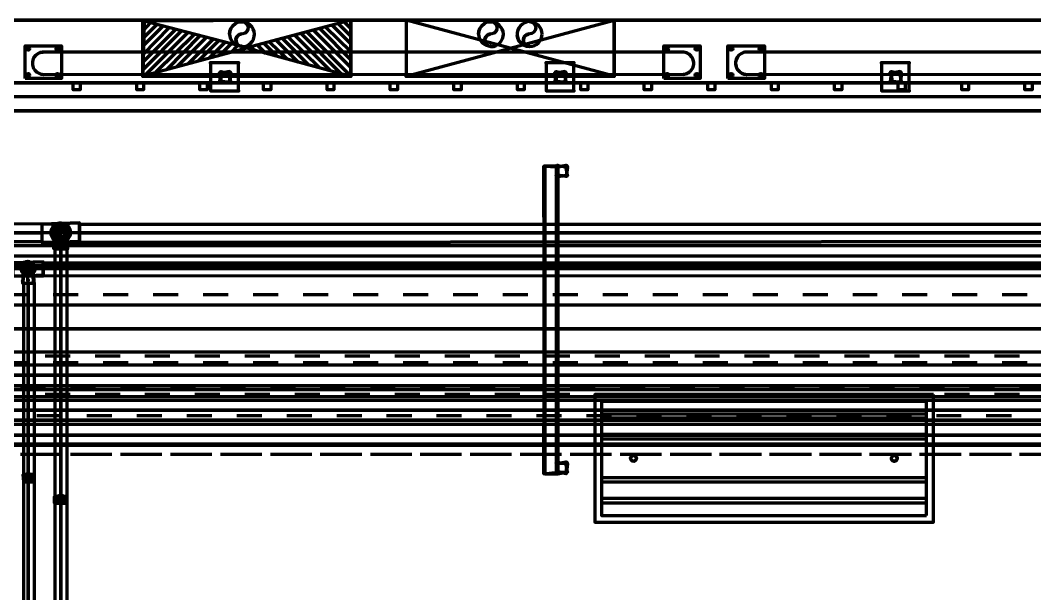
# Model space of a CAD drawing. Extents: x 0 to 1153, y 0 to 816.
# Drawn here: x 541.82 to 565.45, y 557.75 to 571.11 of the extents above; entities that cross this region are included whole.
import ezdxf

# ---------------------------------------------------------------- set-up
doc = ezdxf.new("R2010")
doc.units = 0
doc.header["$MEASUREMENT"] = 0
for name, color, linetype in [('Arch', 7, 'Continuous'), ('Electrical', 7, 'Continuous'), ('Hatch', 7, 'Continuous'), ('PIPE', 7, 'Continuous')]:
    doc.layers.add(name, color=color, linetype=linetype)

msp = doc.modelspace()

# ---------------------------------------------------------------- linework, layer by layer
at = {"layer": 'Arch', "color": 11, "linetype": 'Continuous', "lineweight": 211}
for points in [[(680.413, 571.108), (495.131, 571.108), (495.131, 427.429), (530.892, 427.429), (530.892, 390.377), (680.413, 390.377), (680.413, 438.446), (651.859, 438.446), (651.859, 484.897), (680.413, 484.897), (680.413, 571.108), (495.131, 571.108), (495.131, 427.429), (530.892, 427.429), (530.892, 390.377), (680.413, 390.377), (680.413, 438.446), (653.267, 438.446), (680.413, 438.446), (651.859, 438.446), (651.859, 484.897), (680.413, 484.897), (680.413, 571.108), (494.39, 571.108)], [(541.93, 569.754), (541.93, 570.516), (542.777, 570.516), (542.777, 569.754)], [(556.81, 569.754), (556.81, 570.516), (557.657, 570.516), (557.657, 569.754)], [(558.303, 569.754), (558.303, 570.516), (559.16, 570.516), (559.16, 569.754)]]:
    msp.add_lwpolyline(points, close=True, dxfattribs=at)
msp.add_lwpolyline([(542.137, 569.977, 0.273521), (542.364, 569.849), (557.269, 569.85), (557.324, 569.86), (557.374, 569.881), (557.43, 569.922), (557.473, 569.976), (557.496, 570.027), (557.507, 570.081), (557.507, 570.136), (557.496, 570.189), (557.465, 570.252), (557.419, 570.304), (557.362, 570.342), (557.311, 570.36), (557.255, 570.368), (542.339, 570.367), (542.284, 570.357), (542.234, 570.336), (542.179, 570.295), (542.135, 570.24, 0.273366)], format="xyb", close=True, dxfattribs=at)
for points in [[(542.136, 570.24), (542.179, 570.295), (542.234, 570.336), (542.284, 570.357), (542.339, 570.367), (542.353, 570.368)], [(573.624, 570.367), (558.722, 570.367), (558.667, 570.357), (558.617, 570.336), (558.562, 570.295), (558.519, 570.24), (558.495, 570.189), (558.484, 570.136), (558.484, 570.081), (558.495, 570.027), (558.526, 569.964), (558.572, 569.912), (558.629, 569.875), (558.681, 569.856), (558.737, 569.849), (573.652, 569.85)]]:
    msp.add_lwpolyline(points, dxfattribs=at)
for centre in [(541.999, 570.447), (542.687, 570.447), (556.89, 570.447), (557.578, 570.447), (558.382, 570.447), (559.07, 570.447), (541.999, 569.833), (542.687, 569.833), (556.89, 569.833), (557.578, 569.833), (558.382, 569.833), (559.07, 569.833)]:
    msp.add_circle(centre, 0.037, dxfattribs=at)
for centre, start, end in [((557.25, 570.108), 271.3116, 91.8104), ((558.742, 570.108), 91.3076, 271.817)]:
    msp.add_arc(centre, 0.259, start, end, dxfattribs=at)
at = {"layer": 'Electrical', "color": 5, "linetype": 'Continuous', "lineweight": 211}
for p, q in [((544.851, 571.055), (544.671, 570.865)), ((544.999, 571.013), (544.671, 570.685)), ((545.137, 570.971), (544.671, 570.505)), ((549.085, 570.992), (549.518, 570.558)), ((549.233, 571.024), (549.518, 570.738)), ((549.37, 571.066), (549.518, 570.918)), ((545.285, 570.939), (544.671, 570.315)), ((545.433, 570.897), (544.671, 570.135)), ((545.571, 570.865), (544.671, 569.955)), ((545.719, 570.823), (544.735, 569.838)), ((545.867, 570.78), (544.978, 569.902)), ((546.005, 570.749), (545.232, 569.965)), ((548.217, 570.759), (549.032, 569.944)), ((548.365, 570.802), (549.286, 569.87)), ((548.651, 570.876), (549.518, 570.008)), ((548.799, 570.918), (549.518, 570.188)), ((548.936, 570.95), (549.518, 570.378)), ((546.153, 570.706), (545.476, 570.029)), ((546.301, 570.664), (545.73, 570.092)), ((546.439, 570.632), (545.973, 570.166)), ((546.587, 570.59), (546.227, 570.23)), ((546.735, 570.558), (546.47, 570.293)), ((546.873, 570.516), (546.724, 570.357)), ((547.349, 570.526), (547.539, 570.336)), ((547.497, 570.569), (547.793, 570.272)), ((547.635, 570.6), (548.037, 570.209)), ((547.783, 570.643), (548.291, 570.135)), ((547.931, 570.685), (548.534, 570.071)), ((548.069, 570.717), (548.788, 570.008)), ((547.021, 570.473), (546.968, 570.431)), ((547.201, 570.484), (547.285, 570.41))]:
    msp.add_line(p, q, dxfattribs=at)
for points in [[(548.502, 570.833), (549.518, 569.807), (549.518, 571.108), (544.703, 571.087), (544.671, 569.817), (547.095, 570.463), (544.703, 571.087), (544.671, 571.045)], [(544.671, 571.108), (549.518, 571.108), (549.518, 569.807), (544.671, 569.807), (544.671, 571.108), (544.671, 569.807), (549.518, 569.807), (549.518, 571.108), (547.095, 570.463), (549.518, 569.807)], [(555.657, 569.807), (550.81, 569.807), (555.657, 571.108), (555.657, 569.807), (555.657, 571.108), (550.81, 571.108), (550.81, 569.807), (555.657, 569.807), (550.81, 571.108), (555.657, 571.108)], [(550.81, 571.108), (550.81, 569.807), (550.81, 569.807)], [(544.671, 569.807), (544.671, 569.807), (544.671, 569.807)]]:
    msp.add_lwpolyline(points, dxfattribs=at)
for p in [(544.671, 571.108), (549.518, 571.108), (550.81, 571.108), (544.671, 569.807), (549.518, 569.807), (550.81, 569.807), (555.657, 569.807)]:
    msp.add_point(p, dxfattribs=at)
at = {"layer": 'Hatch', "color": 5, "linetype": 'Continuous', "lineweight": 211}
for p, q in [((491.384, 569.33), (677.863, 569.33)), ((676.317, 565.616), (512.053, 565.616)), ((508.233, 562.261), (676.54, 562.261)), ((562.928, 561.933), (555.36, 561.933)), ((562.928, 561.837), (555.36, 561.837)), ((562.928, 561.456), (555.36, 561.456)), ((562.928, 561.351), (555.36, 561.351)), ((562.928, 560.451), (555.36, 560.451)), ((562.928, 560.345), (555.36, 560.345)), ((562.928, 559.964), (555.36, 559.964)), ((562.928, 559.858), (555.36, 559.858))]:
    msp.add_line(p, q, dxfattribs=at)
at = {"layer": 'Hatch', "color": 3, "linetype": 'Continuous', "lineweight": 211}
msp.add_line((554.313, 560.546), (554.292, 560.546), dxfattribs=at)
for points in [[(546.904, 569.468), (546.904, 570.114), (546.248, 570.114), (546.248, 569.468), (546.904, 569.468), (546.904, 570.114), (546.248, 570.114), (546.248, 569.468)], [(554.715, 569.468), (554.715, 570.114), (554.069, 570.114), (554.069, 569.468), (554.715, 569.468), (554.715, 570.114), (554.069, 570.114), (554.069, 569.468)], [(562.525, 569.468), (562.525, 570.114), (561.88, 570.114), (561.88, 569.468), (562.525, 569.468), (562.525, 570.114), (561.88, 570.114), (561.88, 569.468)], [(546.481, 569.875), (546.493, 569.891), (546.496, 569.891), (546.46, 569.875), (546.467, 569.897), (546.488, 569.911), (546.494, 569.912), (546.481, 569.875), (546.484, 569.885), (546.493, 569.891), (546.496, 569.891), (546.46, 569.875), (546.467, 569.897), (546.497, 569.912)], [(546.687, 569.891), (546.702, 569.88), (546.703, 569.877), (546.687, 569.912), (546.709, 569.905), (546.723, 569.887), (546.724, 569.879), (546.687, 569.891), (546.697, 569.888), (546.702, 569.88), (546.703, 569.877), (546.687, 569.912), (546.709, 569.905), (546.723, 569.887), (546.724, 569.879), (546.693, 569.891), (546.481, 569.87), (546.502, 569.669), (546.703, 569.68), (546.724, 569.87), (546.693, 569.648), (546.47, 569.68), (546.502, 569.912), (546.703, 569.87), (546.693, 569.669), (546.481, 569.68), (546.502, 569.891), (546.693, 569.912), (546.47, 569.87), (546.502, 569.648), (546.724, 569.68)], [(554.292, 569.875), (554.304, 569.891), (554.306, 569.891), (554.27, 569.875), (554.277, 569.897), (554.298, 569.911), (554.304, 569.912), (554.292, 569.875), (554.295, 569.885), (554.304, 569.891), (554.306, 569.891), (554.27, 569.875), (554.277, 569.897), (554.307, 569.912)], [(554.498, 569.891), (554.513, 569.88), (554.514, 569.877), (554.498, 569.912), (554.52, 569.905), (554.533, 569.887), (554.535, 569.879), (554.498, 569.891), (554.507, 569.888), (554.513, 569.88), (554.514, 569.877), (554.498, 569.912), (554.52, 569.905), (554.533, 569.887), (554.535, 569.879), (554.503, 569.891), (554.292, 569.87), (554.313, 569.669), (554.524, 569.68), (554.535, 569.87), (554.503, 569.648), (554.281, 569.68), (554.313, 569.912), (554.524, 569.87), (554.503, 569.669), (554.292, 569.68), (554.313, 569.891), (554.503, 569.912), (554.281, 569.87), (554.313, 569.648), (554.535, 569.68)], [(562.102, 569.875), (562.114, 569.891), (562.117, 569.891), (562.081, 569.875), (562.088, 569.897), (562.109, 569.911), (562.115, 569.912), (562.102, 569.875), (562.105, 569.885), (562.114, 569.891), (562.117, 569.891), (562.081, 569.875), (562.088, 569.897), (562.118, 569.912)], [(562.308, 569.891), (562.323, 569.88), (562.324, 569.877), (562.308, 569.912), (562.33, 569.905), (562.344, 569.884), (562.345, 569.879), (562.308, 569.891), (562.318, 569.888), (562.323, 569.88), (562.324, 569.877), (562.308, 569.912), (562.33, 569.905), (562.344, 569.884), (562.345, 569.879), (562.314, 569.891), (562.113, 569.87), (562.123, 569.669), (562.335, 569.68), (562.345, 569.87), (562.314, 569.648), (562.091, 569.68), (562.123, 569.912), (562.335, 569.87), (562.314, 569.669), (562.113, 569.68), (562.123, 569.891), (562.314, 569.912), (562.091, 569.87), (562.123, 569.648), (562.345, 569.68)], [(546.497, 569.669), (546.481, 569.681), (546.481, 569.684), (546.497, 569.648), (546.475, 569.655), (546.461, 569.676), (546.46, 569.682), (546.497, 569.669), (546.488, 569.672), (546.481, 569.681), (546.481, 569.684), (546.497, 569.648), (546.475, 569.655), (546.46, 569.685)], [(546.703, 569.685), (546.691, 569.67), (546.689, 569.669), (546.724, 569.685), (546.717, 569.663), (546.696, 569.649), (546.69, 569.648), (546.703, 569.685), (546.7, 569.676), (546.691, 569.67), (546.689, 569.669), (546.724, 569.685), (546.717, 569.663), (546.687, 569.648)], [(554.307, 569.669), (554.292, 569.681), (554.292, 569.684), (554.307, 569.648), (554.285, 569.655), (554.272, 569.673), (554.27, 569.682), (554.307, 569.669), (554.298, 569.672), (554.292, 569.681), (554.292, 569.684), (554.307, 569.648), (554.285, 569.655), (554.27, 569.685)], [(554.514, 569.685), (554.502, 569.67), (554.499, 569.669), (554.535, 569.685), (554.528, 569.663), (554.507, 569.649), (554.501, 569.648), (554.514, 569.685), (554.511, 569.676), (554.502, 569.67), (554.499, 569.669), (554.535, 569.685), (554.528, 569.663), (554.498, 569.648)], [(562.118, 569.669), (562.102, 569.681), (562.102, 569.684), (562.118, 569.648), (562.096, 569.655), (562.082, 569.676), (562.081, 569.682), (562.118, 569.669), (562.108, 569.672), (562.102, 569.681), (562.102, 569.684), (562.118, 569.648), (562.096, 569.655), (562.081, 569.685)], [(562.324, 569.685), (562.312, 569.67), (562.31, 569.669), (562.345, 569.685), (562.338, 569.663), (562.32, 569.65), (562.311, 569.648), (562.324, 569.685), (562.321, 569.676), (562.312, 569.67), (562.31, 569.669), (562.345, 569.685), (562.338, 569.663), (562.308, 569.648)], [(554.292, 567.711), (554.038, 567.711), (554.344, 567.711), (554.016, 567.711), (554.313, 567.711), (554.038, 567.711), (554.292, 567.711), (554.344, 567.711), (554.016, 567.711), (554.323, 567.695), (554.326, 567.705), (554.334, 567.71), (554.338, 567.711), (554.302, 567.695), (554.309, 567.717), (554.33, 567.731), (554.336, 567.732), (554.323, 567.695), (554.326, 567.705), (554.334, 567.71), (554.338, 567.711), (554.302, 567.695), (554.309, 567.717), (554.339, 567.732)], [(554.038, 560.546), (554.344, 560.546), (554.038, 560.546), (554.292, 560.546), (554.344, 560.546), (554.038, 560.546), (554.292, 560.546), (554.016, 560.546), (554.339, 560.578), (554.33, 560.581), (554.324, 560.589), (554.323, 560.593), (554.339, 560.557), (554.317, 560.564), (554.303, 560.585), (554.302, 560.591), (554.339, 560.578), (554.33, 560.581), (554.324, 560.589), (554.323, 560.593), (554.339, 560.557), (554.317, 560.564), (554.303, 560.585), (554.302, 560.591), (554.313, 560.546), (554.313, 567.711), (554.344, 560.546), (554.313, 567.711), (554.313, 560.546), (554.344, 567.711), (554.344, 560.546), (554.038, 560.546), (554.038, 567.711), (554.016, 560.546), (554.038, 567.711), (554.038, 560.546), (554.016, 567.711)], [(554.53, 567.711), (554.545, 567.699), (554.545, 567.697), (554.53, 567.732), (554.552, 567.725), (554.566, 567.704), (554.567, 567.698), (554.53, 567.711), (554.539, 567.708), (554.545, 567.699), (554.545, 567.697), (554.53, 567.732), (554.552, 567.725), (554.566, 567.704), (554.567, 567.698), (554.535, 567.711), (554.323, 567.69), (554.344, 567.478), (554.556, 567.5), (554.567, 567.69), (554.535, 567.468), (554.313, 567.5), (554.344, 567.722), (554.556, 567.69), (554.535, 567.478), (554.323, 567.5), (554.344, 567.711), (554.535, 567.722), (554.313, 567.69), (554.344, 567.468), (554.567, 567.5)], [(554.339, 567.489), (554.324, 567.5), (554.323, 567.503), (554.339, 567.468), (554.317, 567.475), (554.303, 567.496), (554.302, 567.502), (554.339, 567.489), (554.33, 567.492), (554.324, 567.5), (554.323, 567.503), (554.339, 567.468), (554.317, 567.475), (554.302, 567.505)], [(554.546, 567.505), (554.535, 567.49), (554.531, 567.489), (554.567, 567.505), (554.56, 567.483), (554.541, 567.47), (554.533, 567.468), (554.546, 567.505), (554.542, 567.495), (554.535, 567.49), (554.531, 567.489), (554.567, 567.505), (554.56, 567.483), (554.53, 567.468)], [(554.323, 560.784), (554.334, 560.799), (554.338, 560.8), (554.302, 560.784), (554.309, 560.806), (554.33, 560.82), (554.336, 560.821), (554.323, 560.784), (554.326, 560.794), (554.334, 560.799), (554.338, 560.8), (554.302, 560.784), (554.309, 560.806), (554.339, 560.821)], [(554.53, 560.8), (554.545, 560.788), (554.545, 560.786), (554.53, 560.821), (554.552, 560.814), (554.566, 560.793), (554.567, 560.787), (554.53, 560.8), (554.539, 560.797), (554.545, 560.788), (554.545, 560.786), (554.53, 560.821), (554.552, 560.814), (554.566, 560.793), (554.567, 560.787), (554.323, 560.779), (554.344, 560.567), (554.546, 560.589), (554.567, 560.779), (554.535, 560.546), (554.313, 560.589), (554.344, 560.811), (554.546, 560.779), (554.535, 560.567), (554.323, 560.589), (554.344, 560.79), (554.535, 560.811), (554.313, 560.779), (554.344, 560.546), (554.567, 560.589)], [(554.546, 560.594), (554.533, 560.578), (554.531, 560.578), (554.567, 560.594), (554.56, 560.572), (554.539, 560.558), (554.533, 560.557), (554.546, 560.594), (554.542, 560.585), (554.533, 560.578), (554.531, 560.578), (554.567, 560.594), (554.56, 560.572), (554.53, 560.557)]]:
    msp.add_lwpolyline(points, close=True, dxfattribs=at)
for points in [[(546.248, 570.114), (546.248, 570.114), (546.248, 570.114)], [(546.904, 570.114), (546.904, 570.114), (546.904, 570.114)], [(554.069, 570.114), (554.069, 570.114), (554.069, 570.114)], [(554.715, 570.114), (554.715, 570.114), (554.715, 570.114)], [(561.88, 570.114), (561.88, 570.114), (561.88, 570.114)], [(562.525, 570.114), (562.525, 570.114), (562.525, 570.114)]]:
    msp.add_lwpolyline(points, dxfattribs=at)
at = {"layer": 'Hatch', "color": 5, "linetype": 'Continuous', "lineweight": 211}
for points in [[(485.394, 569.648), (491.384, 569.648), (677.863, 569.648), (677.863, 569.002), (677.863, 569.648), (677.863, 569.002), (491.384, 569.002), (677.863, 569.002), (677.863, 569.648), (491.384, 569.648), (677.863, 569.648), (491.384, 569.648), (487.447, 569.648)], [(676.317, 565.372), (512.053, 565.393), (676.317, 565.393), (512.053, 565.372), (512.053, 565.859), (512.053, 565.393), (512.053, 565.859), (512.053, 565.372), (676.317, 565.372)]]:
    msp.add_lwpolyline(points, dxfattribs=at)
for points in [[(490.421, 569.002), (491.384, 569.002), (677.863, 569.002), (491.384, 569.002), (491.384, 569.648), (491.384, 569.002), (491.384, 569.648), (491.384, 569.002)], [(543.211, 569.489), (543.052, 569.489), (543.052, 569.648), (543.211, 569.648), (543.211, 569.489), (543.052, 569.489), (543.052, 569.648), (543.211, 569.648)], [(544.692, 569.489), (544.534, 569.489), (544.534, 569.648), (544.692, 569.648), (544.692, 569.489), (544.534, 569.489), (544.534, 569.648), (544.692, 569.648)], [(546.174, 569.489), (546.005, 569.489), (546.005, 569.648), (546.174, 569.648), (546.174, 569.489), (546.005, 569.489), (546.005, 569.648), (546.174, 569.648)], [(547.656, 569.489), (547.486, 569.489), (547.486, 569.648), (547.656, 569.648), (547.656, 569.489), (547.486, 569.489), (547.486, 569.648), (547.656, 569.648)], [(549.127, 569.489), (548.968, 569.489), (548.968, 569.648), (549.127, 569.648), (549.127, 569.489), (548.968, 569.489), (548.968, 569.648), (549.127, 569.648)], [(550.608, 569.489), (550.439, 569.489), (550.439, 569.648), (550.608, 569.648), (550.608, 569.489), (550.439, 569.489), (550.439, 569.648), (550.608, 569.648)], [(552.09, 569.489), (551.921, 569.489), (551.921, 569.648), (552.09, 569.648), (552.09, 569.489), (551.921, 569.489), (551.921, 569.648), (552.09, 569.648)], [(553.561, 569.489), (553.403, 569.489), (553.403, 569.648), (553.561, 569.648), (553.561, 569.489), (553.403, 569.489), (553.403, 569.648), (553.561, 569.648)], [(555.043, 569.489), (554.874, 569.489), (554.874, 569.648), (555.043, 569.648), (555.043, 569.489), (554.874, 569.489), (554.874, 569.648), (555.043, 569.648)], [(556.525, 569.489), (556.355, 569.489), (556.355, 569.648), (556.525, 569.648), (556.525, 569.489), (556.355, 569.489), (556.355, 569.648), (556.525, 569.648)], [(557.996, 569.489), (557.837, 569.489), (557.837, 569.648), (557.996, 569.648), (557.996, 569.489), (557.837, 569.489), (557.837, 569.648), (557.996, 569.648)], [(559.477, 569.489), (559.319, 569.489), (559.319, 569.648), (559.477, 569.648), (559.477, 569.489), (559.319, 569.489), (559.319, 569.648), (559.477, 569.648)], [(560.959, 569.489), (560.79, 569.489), (560.79, 569.648), (560.959, 569.648), (560.959, 569.489), (560.79, 569.489), (560.79, 569.648), (560.959, 569.648)], [(562.43, 569.489), (562.271, 569.489), (562.271, 569.648), (562.43, 569.648), (562.43, 569.489), (562.271, 569.489), (562.271, 569.648), (562.43, 569.648)], [(563.912, 569.489), (563.753, 569.489), (563.753, 569.648), (563.912, 569.648), (563.912, 569.489), (563.753, 569.489), (563.753, 569.648), (563.912, 569.648)], [(565.393, 569.489), (565.224, 569.489), (565.224, 569.648), (565.393, 569.648), (565.393, 569.489), (565.224, 569.489), (565.224, 569.648), (565.393, 569.648)], [(676.317, 565.859), (676.317, 565.372), (676.317, 565.859), (512.053, 565.859), (676.317, 565.859), (512.053, 565.859)], [(676.54, 562.028), (508.233, 562.028), (676.54, 562.017), (676.54, 562.504), (676.54, 562.028), (676.54, 562.504), (676.54, 562.017), (508.233, 562.017), (508.233, 562.504), (508.233, 562.028), (508.233, 562.504), (508.233, 562.017)], [(508.233, 562.504), (676.54, 562.504), (508.233, 562.504), (676.54, 562.504)], [(563.097, 562.388), (555.202, 562.388), (555.202, 559.414), (563.097, 559.414)], [(562.928, 559.573), (562.928, 562.229), (555.36, 562.229), (555.36, 559.573)], [(556.175, 560.901), (556.128, 560.836), (556.085, 560.836), (556.048, 560.865), (556.038, 560.906), (556.054, 560.946), (556.09, 560.968), (556.133, 560.964), (556.168, 560.932), (556.174, 560.89), (556.155, 560.852), (556.118, 560.833), (556.075, 560.84), (556.043, 560.874), (556.04, 560.917), (556.066, 560.956), (556.107, 560.97), (556.147, 560.956), (556.175, 560.901)], [(562.25, 560.901), (562.198, 560.834), (562.155, 560.837), (562.12, 560.869), (562.113, 560.912), (562.133, 560.949), (562.17, 560.969), (562.213, 560.962), (562.245, 560.928), (562.248, 560.884), (562.222, 560.845), (562.181, 560.832), (562.141, 560.845), (562.116, 560.879), (562.116, 560.923), (562.145, 560.959), (562.187, 560.969), (562.226, 560.953), (562.25, 560.901)]]:
    msp.add_lwpolyline(points, close=True, dxfattribs=at)
at = {"layer": 'Hatch', "color": 3, "linetype": 'Continuous', "lineweight": 211}
for p in [(546.248, 570.114), (546.904, 570.114), (554.069, 570.114), (554.715, 570.114), (561.88, 570.114), (562.525, 570.114), (546.904, 569.468), (554.715, 569.468), (562.525, 569.468)]:
    msp.add_point(p, dxfattribs=at)
at = {"layer": 'PIPE', "color": 3, "linetype": 'Continuous', "lineweight": 211}
for p, q in [((542.332, 565.965), (542.332, 566.357)), ((577.765, 566.155), (542.332, 566.155)), ((542.766, 565.901), (542.766, 566.155)), ((542.597, 565.785), (542.766, 565.785)), ((541.898, 564.981), (542.11, 564.981))]:
    msp.add_line(p, q, dxfattribs=at)
at = {"layer": 'PIPE', "color": 4, "linetype": 'Continuous', "lineweight": 211}
for p, q in [((542.004, 564.716), (541.422, 564.716)), ((543.168, 564.716), (542.586, 564.716)), ((544.333, 564.716), (543.751, 564.716)), ((545.497, 564.716), (544.915, 564.716)), ((546.661, 564.716), (546.079, 564.716)), ((547.825, 564.716), (547.243, 564.716)), ((548.989, 564.716), (548.407, 564.716)), ((550.153, 564.716), (549.571, 564.716)), ((551.318, 564.716), (550.736, 564.716)), ((552.482, 564.716), (551.9, 564.716)), ((553.646, 564.716), (553.064, 564.716)), ((554.81, 564.716), (554.228, 564.716)), ((555.974, 564.716), (555.392, 564.716)), ((557.138, 564.716), (556.556, 564.716)), ((558.303, 564.716), (557.721, 564.716)), ((559.467, 564.716), (558.885, 564.716)), ((560.631, 564.716), (560.049, 564.716)), ((561.785, 564.716), (561.213, 564.716)), ((562.949, 564.716), (562.367, 564.716)), ((564.113, 564.716), (563.531, 564.716)), ((565.277, 564.716), (564.695, 564.716)), ((541.422, 563.139), (542.004, 563.139)), ((542.586, 563.139), (543.168, 563.139)), ((543.751, 563.139), (544.333, 563.139)), ((544.915, 563.139), (545.497, 563.139)), ((546.079, 563.139), (546.661, 563.139)), ((547.243, 563.139), (547.825, 563.139)), ((548.407, 563.139), (548.989, 563.139)), ((549.571, 563.139), (550.153, 563.139)), ((550.736, 563.139), (551.318, 563.139)), ((551.9, 563.139), (552.482, 563.139)), ((553.064, 563.139), (553.646, 563.139)), ((554.228, 563.139), (554.81, 563.139)), ((555.392, 563.139), (555.974, 563.139)), ((556.556, 563.139), (557.138, 563.139)), ((557.721, 563.139), (558.303, 563.139)), ((558.885, 563.139), (559.467, 563.139)), ((560.049, 563.139), (560.631, 563.139)), ((561.213, 563.139), (561.785, 563.139)), ((562.367, 563.139), (562.949, 563.139)), ((563.531, 563.139), (564.113, 563.139)), ((564.695, 563.139), (565.277, 563.139))]:
    msp.add_line(p, q, dxfattribs=at)
at = {"layer": 'PIPE', "color": 152, "linetype": 'Continuous', "lineweight": 211}
for p, q in [((542.978, 563.287), (542.396, 563.287)), ((544.142, 563.287), (543.56, 563.287)), ((545.306, 563.287), (544.724, 563.287)), ((546.47, 563.287), (545.888, 563.287)), ((547.635, 563.287), (547.053, 563.287)), ((548.799, 563.287), (548.217, 563.287)), ((549.963, 563.287), (549.381, 563.287)), ((551.127, 563.287), (550.545, 563.287)), ((552.291, 563.287), (551.709, 563.287)), ((553.455, 563.287), (552.873, 563.287)), ((554.62, 563.287), (554.038, 563.287)), ((555.784, 563.287), (555.202, 563.287)), ((556.948, 563.287), (556.366, 563.287)), ((558.112, 563.287), (557.53, 563.287)), ((559.276, 563.287), (558.694, 563.287)), ((560.44, 563.287), (559.858, 563.287)), ((561.605, 563.287), (561.022, 563.287)), ((562.769, 563.287), (562.187, 563.287)), ((563.933, 563.287), (563.351, 563.287)), ((565.097, 563.287), (564.515, 563.287)), ((542.396, 562.398), (542.978, 562.398)), ((543.56, 562.398), (544.142, 562.398)), ((544.724, 562.398), (545.306, 562.398)), ((545.888, 562.398), (546.47, 562.398)), ((547.053, 562.398), (547.635, 562.398)), ((548.217, 562.398), (548.799, 562.398)), ((549.381, 562.398), (549.963, 562.398)), ((550.545, 562.398), (551.127, 562.398)), ((551.709, 562.398), (552.291, 562.398)), ((552.873, 562.398), (553.455, 562.398)), ((554.038, 562.398), (554.62, 562.398)), ((555.202, 562.398), (555.784, 562.398)), ((556.366, 562.398), (556.948, 562.398)), ((557.53, 562.398), (558.112, 562.398)), ((558.694, 562.398), (559.276, 562.398)), ((559.858, 562.398), (560.44, 562.398)), ((561.022, 562.398), (561.605, 562.398)), ((562.187, 562.398), (562.769, 562.398)), ((563.351, 562.398), (563.933, 562.398)), ((564.515, 562.398), (565.097, 562.398))]:
    msp.add_line(p, q, dxfattribs=at)
at = {"layer": 'PIPE', "color": 220, "linetype": 'Continuous', "lineweight": 211}
for p, q in [((542.406, 562.578), (541.824, 562.578)), ((543.571, 562.578), (542.988, 562.578)), ((544.735, 562.578), (544.153, 562.578)), ((545.899, 562.578), (545.317, 562.578)), ((547.063, 562.578), (546.481, 562.578)), ((548.227, 562.578), (547.645, 562.578)), ((549.391, 562.578), (548.809, 562.578)), ((550.556, 562.578), (549.974, 562.578)), ((551.72, 562.578), (551.138, 562.578)), ((552.884, 562.578), (552.302, 562.578)), ((554.048, 562.578), (553.466, 562.578)), ((555.212, 562.578), (554.63, 562.578)), ((556.376, 562.578), (555.794, 562.578)), ((557.53, 562.578), (556.958, 562.578)), ((558.694, 562.578), (558.112, 562.578)), ((559.858, 562.578), (559.276, 562.578)), ((561.022, 562.578), (560.44, 562.578)), ((562.187, 562.578), (561.605, 562.578)), ((563.351, 562.578), (562.769, 562.578)), ((564.515, 562.578), (563.933, 562.578)), ((565.679, 562.578), (565.097, 562.578)), ((541.824, 561.001), (542.406, 561.001)), ((542.988, 561.001), (543.571, 561.001)), ((544.153, 561.001), (544.735, 561.001)), ((545.317, 561.001), (545.899, 561.001)), ((546.481, 561.001), (547.063, 561.001)), ((547.645, 561.001), (548.227, 561.001)), ((548.809, 561.001), (549.391, 561.001)), ((549.974, 561.001), (550.556, 561.001)), ((551.138, 561.001), (551.72, 561.001)), ((552.302, 561.001), (552.884, 561.001)), ((553.466, 561.001), (554.048, 561.001)), ((554.63, 561.001), (555.212, 561.001)), ((555.794, 561.001), (556.376, 561.001)), ((556.958, 561.001), (557.53, 561.001)), ((558.112, 561.001), (558.694, 561.001)), ((559.276, 561.001), (559.858, 561.001)), ((560.44, 561.001), (561.022, 561.001)), ((561.605, 561.001), (562.187, 561.001)), ((562.769, 561.001), (563.351, 561.001)), ((563.933, 561.001), (564.515, 561.001)), ((565.097, 561.001), (565.679, 561.001))]:
    msp.add_line(p, q, dxfattribs=at)
at = {"layer": 'PIPE', "color": 171, "linetype": 'Continuous', "lineweight": 211}
for p, q in [((542.787, 561.89), (542.205, 561.89)), ((543.952, 561.89), (543.37, 561.89)), ((545.116, 561.89), (544.534, 561.89)), ((546.28, 561.89), (545.698, 561.89)), ((547.444, 561.89), (546.862, 561.89)), ((548.608, 561.89), (548.026, 561.89)), ((549.772, 561.89), (549.19, 561.89)), ((550.937, 561.89), (550.354, 561.89)), ((552.101, 561.89), (551.519, 561.89)), ((553.265, 561.89), (552.683, 561.89)), ((554.429, 561.89), (553.847, 561.89)), ((555.593, 561.89), (555.011, 561.89)), ((556.757, 561.89), (556.175, 561.89)), ((557.922, 561.89), (557.34, 561.89)), ((559.086, 561.89), (558.504, 561.89)), ((560.25, 561.89), (559.668, 561.89)), ((561.414, 561.89), (560.832, 561.89)), ((562.578, 561.89), (561.996, 561.89)), ((563.742, 561.89), (563.16, 561.89)), ((564.907, 561.89), (564.324, 561.89)), ((542.205, 561.001), (542.787, 561.001)), ((543.37, 561.001), (543.952, 561.001)), ((544.534, 561.001), (545.116, 561.001)), ((545.698, 561.001), (546.28, 561.001)), ((546.862, 561.001), (547.444, 561.001)), ((548.026, 561.001), (548.608, 561.001)), ((549.19, 561.001), (549.772, 561.001)), ((550.354, 561.001), (550.937, 561.001)), ((551.519, 561.001), (552.101, 561.001)), ((552.683, 561.001), (553.265, 561.001)), ((553.847, 561.001), (554.429, 561.001)), ((555.011, 561.001), (555.593, 561.001)), ((556.175, 561.001), (556.757, 561.001)), ((557.34, 561.001), (557.922, 561.001)), ((558.504, 561.001), (559.086, 561.001)), ((559.668, 561.001), (560.25, 561.001)), ((560.832, 561.001), (561.414, 561.001)), ((561.996, 561.001), (562.578, 561.001)), ((563.16, 561.001), (563.742, 561.001)), ((564.324, 561.001), (564.907, 561.001))]:
    msp.add_line(p, q, dxfattribs=at)
at = {"layer": 'PIPE', "color": 3, "linetype": 'Continuous', "lineweight": 211}
for points in [[(546.984, 570.505), (546.928, 570.516), (546.875, 570.555), (546.845, 570.614), (546.843, 570.671), (546.862, 570.723), (546.899, 570.763), (546.949, 570.787), (546.972, 570.79), (546.918, 570.775), (546.862, 570.723), (546.843, 570.671), (546.845, 570.614), (546.875, 570.555), (546.928, 570.516), (546.984, 570.494, 0.414181), (547.275, 570.786, 0.414229), (546.96, 571.076), (546.892, 571.062), (546.83, 571.033), (546.763, 570.975), (546.725, 570.919), (546.701, 570.856), (546.693, 570.786, 0.414151)], [(552.783, 570.505), (552.728, 570.516), (552.675, 570.555), (552.645, 570.614), (552.642, 570.671), (552.662, 570.723), (552.699, 570.763), (552.749, 570.787), (552.772, 570.79), (552.718, 570.775), (552.662, 570.723), (552.642, 570.671), (552.645, 570.614), (552.675, 570.555), (552.728, 570.516), (552.783, 570.495, 0.41418), (553.075, 570.786, 0.41423), (552.76, 571.076), (552.691, 571.062), (552.63, 571.033), (552.562, 570.975), (552.525, 570.919), (552.501, 570.856), (552.493, 570.786, 0.414181)], [(553.974, 570.786, 0.414176), (553.683, 571.078, 0.41425), (553.393, 570.762), (553.407, 570.694), (553.435, 570.632), (553.494, 570.565), (553.549, 570.527), (553.613, 570.503), (553.683, 570.505), (553.627, 570.516), (553.574, 570.555), (553.544, 570.614), (553.542, 570.671), (553.561, 570.723), (553.599, 570.763), (553.649, 570.787), (553.671, 570.79), (553.617, 570.775), (553.561, 570.723), (553.542, 570.671), (553.544, 570.614), (553.574, 570.555), (553.627, 570.516), (553.683, 570.496, 0.414126)]]:
    msp.add_lwpolyline(points, format="xyb", close=True, dxfattribs=at)
for points in [[(546.693, 570.786), (546.701, 570.856), (546.725, 570.919), (546.763, 570.975), (546.83, 571.033), (546.892, 571.062), (546.96, 571.076), (547.018, 571.073), (547.068, 571.049), (547.105, 571.009), (547.125, 570.957), (547.122, 570.899), (547.099, 570.849), (547.059, 570.812), (547.007, 570.793), (546.995, 570.791)], [(552.492, 570.786), (552.501, 570.856), (552.525, 570.919), (552.562, 570.975), (552.63, 571.033), (552.691, 571.062), (552.76, 571.076), (552.818, 571.073), (552.868, 571.049), (552.905, 571.009), (552.924, 570.957), (552.922, 570.899), (552.899, 570.849), (552.859, 570.812), (552.807, 570.793), (552.795, 570.791)], [(553.683, 571.077), (553.739, 571.065), (553.784, 571.035), (553.815, 570.989), (553.826, 570.934), (553.815, 570.878), (553.784, 570.833), (553.739, 570.802), (553.695, 570.791)], [(553.683, 570.495), (553.613, 570.503), (553.549, 570.527), (553.494, 570.565), (553.435, 570.632), (553.407, 570.694), (553.393, 570.762)], [(481.965, 565.933), (481.965, 566.357), (481.965, 565.933), (481.965, 566.357), (481.965, 565.933), (481.965, 566.357), (481.838, 566.378), (481.965, 566.357), (481.965, 565.933), (481.838, 565.933), (481.965, 565.933), (542.332, 565.965), (542.332, 566.357), (543.2, 566.388), (542.332, 566.357), (481.965, 566.378)], [(543.2, 566.357), (543.2, 565.933), (543.2, 566.357), (577.765, 566.357), (577.765, 565.965), (543.2, 565.933), (542.332, 565.933), (543.2, 565.965)], [(542.761, 566.293), (542.812, 566.283), (542.883, 566.212), (542.893, 566.161), (542.883, 566.109), (542.854, 566.067), (542.766, 566.018), (542.709, 566.039), (542.65, 566.081), (542.629, 566.161), (542.65, 566.081), (542.635, 566.203), (542.66, 566.247), (542.7, 566.278), (542.761, 566.293), (542.868, 566.285), (542.9, 566.247), (542.92, 566.2), (542.924, 566.147), (542.912, 566.097), (542.886, 566.054), (542.836, 566.015), (542.766, 566.018), (542.836, 566.015), (542.893, 566.064), (542.92, 566.121), (542.924, 566.174), (542.912, 566.225), (542.868, 566.285), (542.761, 566.293), (542.812, 566.283), (542.877, 566.277), (542.912, 566.225), (542.924, 566.174), (542.92, 566.121), (542.893, 566.064), (542.858, 566.028), (542.766, 566.018), (542.893, 566.064), (542.92, 566.121), (542.924, 566.174), (542.912, 566.225), (542.877, 566.277), (542.812, 566.283), (542.872, 566.24), (542.904, 566.155), (542.84, 566.05), (542.766, 566.018), (542.65, 566.081)], [(543.2, 566.155), (577.765, 566.155), (674.201, 566.155)], [(542.629, 480.547), (542.629, 565.785), (542.925, 565.785), (542.925, 565.901), (542.904, 565.785), (542.904, 480.547)], [(542.766, 480.547), (542.766, 565.785), (542.766, 480.547)], [(481.235, 565.15), (481.235, 565.457), (481.235, 565.15), (481.235, 565.457), (481.235, 565.15), (481.235, 565.457), (481.129, 565.478), (481.235, 565.457), (481.235, 565.15), (481.129, 565.15), (481.235, 565.15), (541.655, 565.182), (541.655, 565.457), (542.354, 565.478), (541.655, 565.457), (481.235, 565.478)], [(542.354, 565.457), (542.354, 565.15), (542.354, 565.457), (679.736, 565.457), (679.736, 565.182), (542.354, 565.15), (541.655, 565.15), (542.354, 565.182)], [(679.736, 565.319), (541.655, 565.319)], [(541.898, 424.529), (541.898, 564.981), (541.867, 565.055), (541.867, 564.981), (542.11, 564.981), (542.142, 565.055), (542.121, 565.319), (542.099, 565.383), (542.004, 565.436), (541.941, 565.415), (541.888, 565.319), (541.888, 565.055), (541.888, 565.319), (541.915, 565.252), (541.999, 565.213), (542.068, 565.224), (541.999, 565.213), (542.093, 565.266), (542.11, 565.315), (542.101, 565.368), (542.071, 565.409), (542.026, 565.432), (541.972, 565.432), (541.927, 565.409), (541.897, 565.368), (541.888, 565.315), (541.915, 565.252), (541.999, 565.213), (542.065, 565.198), (542.107, 565.232), (542.135, 565.279), (542.141, 565.336), (542.126, 565.39), (542.092, 565.433), (542.044, 565.46), (541.987, 565.467), (541.933, 565.452), (541.89, 565.418), (541.863, 565.37), (541.857, 565.313), (541.915, 565.252), (541.999, 565.213), (541.915, 565.252), (541.86, 565.29), (541.858, 565.348), (541.877, 565.4), (541.933, 565.452), (541.987, 565.467), (541.933, 565.452), (541.89, 565.418), (541.863, 565.37), (541.857, 565.313), (541.915, 565.252), (541.999, 565.213), (542.074, 565.203), (542.114, 565.24), (542.138, 565.29), (542.14, 565.348), (542.12, 565.4), (542.083, 565.44), (542.033, 565.463), (542.099, 565.383), (542.121, 565.319), (542.068, 565.224), (541.999, 565.213), (541.915, 565.252), (541.888, 565.319), (541.941, 565.415), (542.004, 565.436), (542.055, 565.456), (542.107, 565.418), (542.138, 565.359), (542.14, 565.301), (542.12, 565.249), (542.065, 565.198), (541.999, 565.213), (542.065, 565.198), (542.107, 565.232), (542.135, 565.279), (542.141, 565.336), (542.126, 565.39), (542.092, 565.433), (542.033, 565.463), (541.976, 565.466), (541.924, 565.446), (541.884, 565.409), (541.86, 565.359), (541.858, 565.301), (541.915, 565.252), (541.999, 565.213), (541.915, 565.252), (541.86, 565.29), (541.858, 565.348), (541.877, 565.4), (541.933, 565.452), (541.987, 565.467), (541.933, 565.452), (541.89, 565.418), (541.863, 565.37), (541.857, 565.313), (541.915, 565.252), (541.999, 565.213), (542.074, 565.203), (542.114, 565.24), (542.138, 565.29), (542.14, 565.348), (542.12, 565.4), (542.083, 565.44), (542.033, 565.463), (542.101, 565.368), (542.11, 565.315), (542.089, 565.259), (541.999, 565.213), (542.098, 565.274), (542.11, 565.334), (542.093, 565.383), (542.057, 565.419), (542.008, 565.435), (541.956, 565.427), (541.915, 565.397), (541.891, 565.351), (541.915, 565.252), (541.915, 565.252), (541.999, 565.213)], [(541.888, 560.525), (541.898, 560.356), (541.888, 560.525), (541.898, 560.356), (541.888, 560.525), (541.898, 560.356), (541.888, 560.525), (542.078, 560.525), (542.11, 560.356), (542.121, 560.525), (542.11, 560.356), (541.974, 560.405), (541.954, 560.461), (542.003, 560.493), (542.045, 560.457), (542.021, 560.403), (541.965, 560.412), (542.037, 560.418), (542.089, 560.44), (542.045, 560.356), (541.991, 560.345), (541.898, 560.356), (541.906, 560.407), (541.9, 560.462), (541.888, 560.525), (541.967, 560.541), (542.023, 560.543), (542.07, 560.517), (542.098, 560.462), (542.047, 560.446), (542.01, 560.399), (541.957, 560.424), (541.968, 560.482), (542.024, 560.486), (541.965, 560.479), (541.888, 560.525), (541.898, 560.446), (541.888, 560.525), (541.953, 560.535), (542.007, 560.546), (542.058, 560.527), (542.092, 560.485), (542.098, 560.429), (542.11, 560.356), (542.031, 560.35), (541.975, 560.348), (541.898, 560.356), (541.9, 560.429), (541.951, 560.446), (541.988, 560.492), (542.041, 560.468), (542.033, 560.412), (541.977, 560.403), (542.033, 560.412), (542.11, 560.356), (542.099, 560.446), (542.11, 560.356), (542.045, 560.356), (541.991, 560.345), (541.898, 560.356), (541.906, 560.407), (541.9, 560.462), (541.888, 560.525), (541.967, 560.541), (542.023, 560.543), (542.07, 560.517), (542.098, 560.462), (542.047, 560.446), (542.01, 560.399), (541.957, 560.424), (541.968, 560.482), (542.024, 560.486), (541.965, 560.479), (541.888, 560.525), (541.898, 560.446), (541.888, 560.525), (541.953, 560.535), (542.007, 560.546), (542.058, 560.527), (542.092, 560.485), (542.098, 560.429), (542.11, 560.356), (542.015, 560.346), (541.96, 560.353), (541.898, 560.356), (541.898, 560.446), (541.898, 560.356), (541.967, 560.35), (542.023, 560.348), (542.11, 560.356), (542.099, 560.437), (542.088, 560.492), (542.036, 560.472), (541.898, 560.356), (541.96, 560.353), (542.015, 560.346), (542.11, 560.356), (542.098, 560.429), (542.092, 560.485), (542.045, 560.535), (541.991, 560.546), (541.94, 560.527), (541.888, 560.525), (542.11, 560.525), (541.888, 560.525), (541.898, 560.356), (542.11, 560.356), (542.11, 560.525), (542.11, 560.356), (541.898, 560.356), (541.888, 560.525), (542.078, 560.525), (542.11, 560.356), (542.121, 560.525), (542.11, 560.356), (541.898, 560.356)], [(542.089, 560.44), (541.92, 560.44), (542.089, 560.44), (541.92, 560.44), (542.089, 560.44), (541.98, 560.402), (541.92, 560.44), (541.995, 560.493), (542.089, 560.44), (542.003, 560.493), (541.92, 560.44), (541.988, 560.492), (542.089, 560.44), (541.98, 560.402), (541.98, 560.402), (541.977, 560.403)], [(542.872, 559.932), (542.66, 559.932), (542.872, 559.932), (542.66, 559.932), (542.872, 559.932), (542.807, 559.859), (542.753, 559.848), (542.702, 559.867), (542.66, 559.932), (542.685, 560.014), (542.729, 560.044), (542.785, 560.046), (542.832, 560.019), (542.872, 559.932), (542.809, 559.948), (542.776, 559.903), (542.72, 559.923), (542.722, 559.976), (542.779, 559.992), (542.727, 559.982), (542.675, 560.001), (542.66, 559.932), (542.675, 560.001), (542.715, 560.038), (542.769, 560.049), (542.82, 560.029), (542.854, 559.987), (542.872, 559.932), (542.793, 559.853), (542.737, 559.851), (542.69, 559.877), (542.66, 559.932), (542.713, 559.948), (542.749, 559.995), (542.803, 559.97), (542.795, 559.915), (542.739, 559.906), (542.795, 559.915), (542.872, 559.932), (542.807, 559.859), (542.753, 559.848), (542.702, 559.867), (542.66, 559.932), (542.685, 560.014), (542.729, 560.044), (542.785, 560.046), (542.832, 560.019), (542.872, 559.932), (542.809, 559.948), (542.776, 559.903), (542.72, 559.923), (542.722, 559.976), (542.779, 559.992), (542.727, 559.982), (542.675, 560.001), (542.66, 559.932), (542.675, 560.001), (542.715, 560.038), (542.769, 560.049), (542.82, 560.029), (542.854, 559.987), (542.872, 559.932), (542.785, 559.851), (542.729, 559.853), (542.66, 559.932), (542.729, 559.853), (542.785, 559.851), (542.872, 559.932), (542.904, 560.017), (542.904, 559.858), (542.618, 559.858), (542.618, 560.017), (542.66, 559.858), (542.904, 559.858), (542.904, 560.017), (542.618, 560.017), (542.66, 559.858), (542.862, 559.858), (542.904, 560.017), (542.904, 559.858), (542.904, 560.017), (542.618, 560.017), (542.66, 559.858), (542.618, 560.017), (542.629, 559.858), (542.618, 560.017), (542.618, 559.858), (542.904, 559.858), (542.904, 560.017), (542.904, 559.858), (542.904, 560.017), (542.618, 560.017), (542.904, 560.017)], [(542.809, 559.948), (542.776, 559.903), (542.714, 559.941), (542.809, 559.948), (542.765, 559.996), (542.714, 559.941), (542.809, 559.948), (542.776, 559.903), (542.714, 559.941), (542.809, 559.948), (542.776, 559.903), (542.776, 559.903), (542.714, 559.941), (542.713, 559.944)]]:
    msp.add_lwpolyline(points, dxfattribs=at)
for points in [[(481.457, 566.663), (481.456, 566.542, 0.4142), (481.838, 566.155), (481.965, 566.155), (542.332, 566.155), (481.965, 566.155)], [(542.988, 566.161, -0.414245), (542.724, 565.936), (542.627, 565.977), (542.588, 566.013), (542.559, 566.056), (542.54, 566.106), (542.536, 566.198), (542.551, 566.249), (542.577, 566.295), (542.613, 566.333), (542.672, 566.37), (542.724, 566.385), (542.761, 566.388, -0.414277), (542.988, 566.161, 0.414277), (542.724, 566.385), (542.672, 566.37), (542.613, 566.333), (542.568, 566.281), (542.595, 566.216), (542.629, 566.161), (542.639, 566.212), (542.667, 566.254), (542.709, 566.283), (542.761, 566.293), (542.812, 566.283), (542.854, 566.254), (542.812, 566.283), (542.761, 566.304), (542.826, 566.257), (542.797, 566.176), (542.828, 566.218), (542.878, 566.221), (542.893, 566.172), (542.886, 566.119), (542.861, 566.075), (542.822, 566.043), (542.772, 566.029), (542.709, 566.039), (542.667, 566.067), (542.709, 566.039), (542.761, 566.028), (542.694, 566.081), (542.729, 566.158), (542.694, 566.114), (542.643, 566.1), (542.629, 566.15), (542.598, 566.161, 0.414132), (542.761, 565.998, -0.414132), (542.597, 566.161, -0.414185), (542.761, 566.325, 0.414185), (542.598, 566.161, 0.414132), (542.761, 565.998, -0.414132), (542.597, 566.161, -0.414185), (542.761, 566.325, 0.414185), (542.555, 566.155), (542.988, 566.161, -0.414245), (542.724, 565.936), (542.766, 566.367), (542.689, 566.377), (542.641, 566.354), (542.6, 566.322), (542.568, 566.281), (542.545, 566.233), (542.534, 566.179), (542.54, 566.106), (542.559, 566.056), (542.588, 566.013), (542.627, 565.977), (542.724, 565.936), (542.925, 565.901), (542.904, 566.155), (542.922, 566.229), (542.894, 566.274), (542.853, 566.309), (542.803, 566.33), (542.747, 566.335), (542.693, 566.322), (542.647, 566.293), (542.612, 566.253), (542.589, 566.189), (542.589, 566.132), (542.606, 566.08), (542.637, 566.037), (542.681, 566.006), (542.724, 565.936), (542.789, 565.988), (542.841, 566.006), (542.884, 566.037), (542.916, 566.08), (542.933, 566.132), (542.933, 566.189), (542.916, 566.241), (542.869, 566.187), (542.819, 566.255), (542.77, 566.271), (542.718, 566.263), (542.677, 566.233), (542.653, 566.187), (542.653, 566.134), (542.677, 566.088), (542.718, 566.058), (542.77, 566.05), (542.819, 566.066), (542.855, 566.102), (542.872, 566.152), (542.909, 566.253), (542.875, 566.293), (542.829, 566.322), (542.775, 566.335), (542.719, 566.33), (542.669, 566.309), (542.628, 566.274), (542.6, 566.229), (542.587, 566.175), (542.591, 566.119), (542.612, 566.069), (542.647, 566.028), (542.693, 566), (542.724, 565.936), (542.803, 565.991), (542.853, 566.012), (542.894, 566.047), (542.922, 566.093), (542.988, 566.161), (542.84, 566.05), (542.788, 566.053), (542.734, 566.053), (542.682, 566.082), (542.653, 566.134), (542.653, 566.187), (542.682, 566.239), (542.734, 566.269), (542.788, 566.269), (542.84, 566.239), (542.77, 566.271), (542.718, 566.263), (542.671, 566.226), (542.65, 566.17), (542.659, 566.117), (542.695, 566.071), (542.752, 566.05), (542.804, 566.058), (542.845, 566.088), (542.869, 566.134), (542.872, 566.24), (542.766, 566.293), (542.682, 566.272), (542.629, 566.155), (542.629, 565.901), (542.597, 565.785), (542.597, 565.901), (542.925, 565.901), (542.597, 565.901), (542.904, 565.901), (542.904, 566.155), (542.912, 566.097), (542.877, 566.045), (542.766, 566.018), (542.65, 566.081), (542.629, 566.155), (542.639, 566.212), (542.683, 566.267), (542.739, 566.291), (542.8, 566.32), (542.858, 566.293), (542.907, 566.236), (542.924, 566.174), (542.92, 566.121), (542.893, 566.064), (542.836, 566.015), (542.774, 565.997), (542.825, 566.01), (542.868, 566.036), (542.907, 566.085), (542.924, 566.147), (542.92, 566.2), (542.893, 566.258), (542.858, 566.293), (542.813, 566.316), (542.761, 566.325), (542.813, 566.316), (542.868, 566.285), (542.912, 566.225), (542.924, 566.174), (542.92, 566.121), (542.893, 566.064), (542.836, 566.015), (542.774, 565.997), (542.825, 566.01), (542.868, 566.036), (542.907, 566.085), (542.924, 566.147), (542.92, 566.2), (542.9, 566.247), (542.868, 566.285), (542.825, 566.312), (542.774, 566.324), (542.7, 566.278), (542.66, 566.247), (542.632, 566.192), (542.63, 566.139), (542.648, 566.091), (542.683, 566.054), (542.729, 566.032), (542.782, 566.03), (542.831, 566.048), (542.868, 566.083), (542.889, 566.129), (542.891, 566.182), (542.873, 566.23), (542.839, 566.267), (542.793, 566.289), (542.682, 566.272), (542.629, 566.155), (542.629, 565.901), (542.766, 565.901), (542.766, 565.785), (542.597, 565.785), (542.925, 565.785), (542.597, 565.785), (542.925, 565.785), (542.766, 565.785), (542.925, 565.785)], [(542.004, 564.981), (542.004, 424.529), (542.004, 564.981), (541.972, 565.323), (541.915, 565.252), (541.999, 565.213), (541.947, 565.169), (542.004, 565.15), (542.004, 565.478, -0.414224), (542.163, 565.325), (541.846, 565.319), (541.915, 565.252), (541.994, 565.33), (541.915, 565.252), (541.999, 565.213), (541.915, 565.252), (541.999, 565.213), (542.065, 565.235), (542.098, 565.274), (542.11, 565.325), (542.056, 565.368), (542.004, 565.32), (542.055, 565.364), (542.026, 565.429), (542.101, 565.368), (542.034, 565.43), (541.981, 565.434), (541.933, 565.414), (541.9, 565.376), (541.888, 565.325), (541.837, 565.298), (541.915, 565.252), (541.913, 565.185), (541.972, 565.163), (541.999, 565.213), (542.074, 565.179), (542.115, 565.209), (542.145, 565.249), (542.158, 565.285, 0.414224), (541.999, 565.489), (541.947, 565.48), (541.902, 565.457), (541.867, 565.421), (541.843, 565.376), (541.835, 565.325), (541.843, 565.376), (541.874, 565.431), (541.935, 565.476), (541.986, 565.488), (541.935, 565.476), (541.892, 565.449), (541.859, 565.411), (541.837, 565.351), (541.837, 565.298), (541.853, 565.249), (541.883, 565.209), (541.924, 565.179), (541.972, 565.163), (541.999, 565.213), (542.074, 565.179), (542.115, 565.209), (542.161, 565.298), (542.145, 565.249), (542.161, 565.298), (542.068, 565.224), (541.999, 565.213), (541.915, 565.252), (541.888, 565.315), (541.897, 565.368), (541.94, 565.419), (541.999, 565.436), (542.05, 565.423), (542.101, 565.368), (542.057, 565.419), (542.008, 565.435), (541.956, 565.427), (541.915, 565.397), (541.891, 565.351), (541.977, 565.412), (542.027, 565.41), (542.079, 565.366), (542.027, 565.41), (541.977, 565.412), (541.931, 565.383), (541.909, 565.332), (541.915, 565.252), (541.999, 565.213), (542.083, 565.252), (542.107, 565.298), (541.999, 565.213), (541.915, 565.252), (541.999, 565.213), (542.067, 565.266), (542.089, 565.317), (542.093, 565.383), (542.057, 565.419), (542.008, 565.435), (541.956, 565.427), (541.915, 565.397), (541.891, 565.351), (541.977, 565.412), (542.027, 565.41), (542.079, 565.366), (542.027, 565.41), (541.977, 565.412), (541.931, 565.383), (541.909, 565.332), (541.915, 565.252), (541.999, 565.213), (542.083, 565.252), (542.107, 565.298), (541.999, 565.213), (541.915, 565.252), (541.999, 565.213), (542.067, 565.266), (542.089, 565.317), (542.121, 565.055), (542.142, 564.981), (542.11, 424.529)], [(680.466, 565.319), (680.065, 565.309), (680.032, 565.256), (680.049, 565.206), (680.101, 565.193, 0.414252), (680.233, 565.325, -0.414252), (680.101, 565.193, 0.414252), (680.233, 565.325, -0.414252), (680.106, 565.182), (680.36, 565.15), (680.466, 565.15), (680.36, 565.182), (680.101, 565.193, 0.414252), (680.233, 565.325), (680.223, 565.376), (680.168, 565.372), (680.117, 565.321), (679.736, 565.319), (542.354, 565.319)]]:
    msp.add_lwpolyline(points, format="xyb", dxfattribs=at)
msp.add_lwpolyline([(542.925, 565.901), (542.766, 565.901), (542.597, 565.901), (542.904, 565.901), (542.629, 565.901), (542.766, 565.901)], close=True, dxfattribs=at)
at = {"layer": 'PIPE', "color": 4, "linetype": 'Continuous', "lineweight": 211}
msp.add_lwpolyline([(682.583, 564.473), (682.583, 563.383), (682.583, 564.473), (485.817, 564.473), (485.817, 563.383), (682.583, 563.383)], dxfattribs=at)
at = {"layer": 'PIPE', "color": 110, "linetype": 'Continuous', "lineweight": 211}
msp.add_lwpolyline([(682.583, 563.922), (485.817, 563.922), (682.583, 563.922)], dxfattribs=at)
at = {"layer": 'PIPE', "color": 142, "linetype": 'Continuous', "lineweight": 211}
msp.add_lwpolyline([(678.931, 563.076), (678.931, 562.599), (678.931, 563.076), (482.113, 563.076), (482.113, 562.599), (678.931, 562.599)], dxfattribs=at)
at = {"layer": 'PIPE', "color": 162, "linetype": 'Continuous', "lineweight": 211}
msp.add_lwpolyline([(678.931, 562.843), (482.113, 562.843), (678.931, 562.843)], dxfattribs=at)
at = {"layer": 'PIPE', "color": 200, "linetype": 'Continuous', "lineweight": 211}
msp.add_lwpolyline([(488.04, 561.245), (488.04, 562.335), (488.04, 561.245), (684.646, 561.245), (684.646, 562.335), (488.04, 562.335)], dxfattribs=at)
at = {"layer": 'PIPE', "color": 230, "linetype": 'Continuous', "lineweight": 211}
msp.add_lwpolyline([(488.04, 561.795), (684.646, 561.795), (488.04, 561.795)], dxfattribs=at)
at = {"layer": 'PIPE', "color": 161, "linetype": 'Continuous', "lineweight": 211}
msp.add_lwpolyline([(480.579, 561.213), (480.579, 561.689), (480.579, 561.213), (678.91, 561.213), (678.91, 561.689), (480.579, 561.689)], dxfattribs=at)
at = {"layer": 'PIPE', "color": 181, "linetype": 'Continuous', "lineweight": 211}
msp.add_lwpolyline([(480.579, 561.446), (678.91, 561.446), (480.579, 561.446)], dxfattribs=at)
at = {"layer": 'PIPE', "color": 3, "linetype": 'Continuous', "lineweight": 211}
for p in [(542.004, 565.055), (542.004, 565.055), (542.004, 564.981), (542.004, 564.981), (542.089, 560.44)]:
    msp.add_point(p, dxfattribs=at)

doc.saveas('drawing.dxf')
